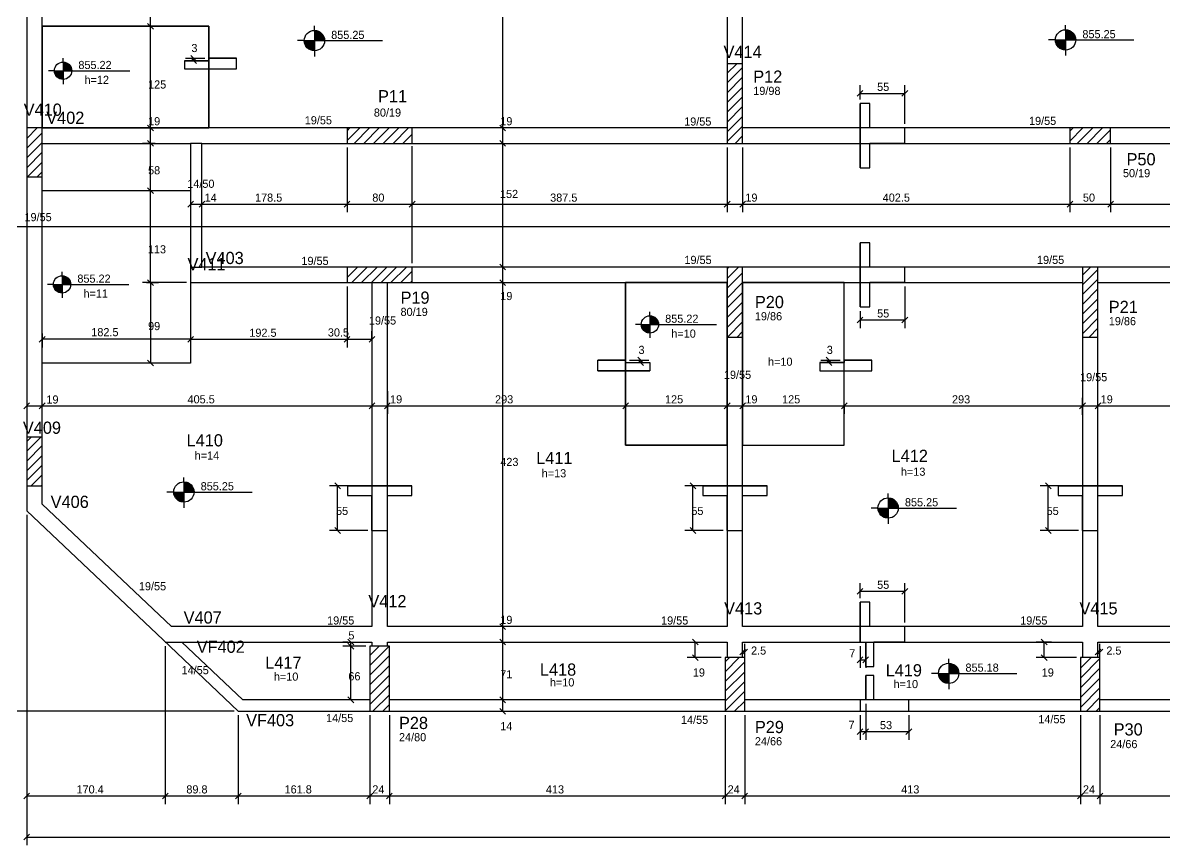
# Model space of a CAD drawing. Header units: metres. Extents: x -5 to 5810, y -6 to 3472.
# Drawn here: x 2094 to 3498, y 1891 to 2902 of the extents above; entities that cross this region are included whole.
import ezdxf

# ---------------------------------------------------------------- set-up
doc = ezdxf.new("R2010")
doc.units = ezdxf.units.M

msp = doc.modelspace()

# ---------------------------------------------------------------- linework, layer by layer
for centre, radius in [((2452.887111, 2880.423534), 12.5), ((3376.789929, 2881.306456), 12.5), ((2143.792184, 2843.433322), 10.625), ((2142.565825, 2580.784402), 10.625), ((2865.511263, 2531.527113), 10.625), ((2292.334763, 2325.543089), 12.5), ((3158.524147, 2305.878486), 12.5), ((3232.973194, 2102.593821), 12.5)]:
    msp.add_circle(centre, radius)
at = {"layer": '2', "color": 2}
for p, q in [((2254.842302, 2894.489466), (2247.771234, 2901.560534)), ((2254.842302, 2894.489466), (2247.771234, 2901.560534)), ((2300.838257, 2862.248596), (2307.909324, 2855.177528)), ((2300.838257, 2859.248596), (2307.909324, 2852.177528)), ((3120.469817, 2812.023682), (3127.540885, 2819.09475)), ((3120.469817, 2812.023682), (3127.540885, 2819.09475)), ((3175.469817, 2812.023682), (3182.540885, 2819.09475)), ((3175.469817, 2812.023682), (3182.540885, 2819.09475)), ((2254.842302, 2769.489466), (2247.771234, 2776.560534)), ((2254.842302, 2769.489466), (2247.771234, 2776.560534)), ((2254.842302, 2769.489466), (2247.771234, 2776.560534)), ((2254.842302, 2769.489466), (2247.771234, 2776.560534)), ((2688.020029, 2769.489466), (2680.948961, 2776.560534)), ((2688.020029, 2769.489466), (2680.948961, 2776.560534)), ((2688.020029, 2769.489466), (2680.948961, 2776.560534)), ((2254.842302, 2750.489466), (2247.771234, 2757.560534)), ((2254.842302, 2750.489466), (2247.771234, 2757.560534)), ((2254.842302, 2750.489466), (2247.771234, 2757.560534)), ((2688.020029, 2750.489466), (2680.948961, 2757.560534)), ((2688.020029, 2750.489466), (2680.948961, 2757.560534)), ((2254.842302, 2692.489466), (2247.771234, 2699.560534)), ((2254.842302, 2692.489466), (2247.771234, 2699.560534)), ((2297.054466, 2675.902112), (2304.125534, 2682.973179)), ((2297.054466, 2675.902112), (2304.125534, 2682.973179)), ((2311.054466, 2675.902112), (2318.125534, 2682.973179)), ((2311.054466, 2675.902112), (2318.125534, 2682.973179)), ((2489.554466, 2675.902112), (2496.625534, 2682.973179)), ((2489.554466, 2675.902112), (2496.625534, 2682.973179)), ((2569.554466, 2675.902112), (2576.625534, 2682.973179)), ((2569.554466, 2675.902112), (2576.625534, 2682.973179)), ((2957.054466, 2675.902112), (2964.125534, 2682.973179)), ((2957.054466, 2675.902112), (2964.125534, 2682.973179)), ((2976.054466, 2675.902112), (2983.125534, 2682.973179)), ((2976.054466, 2675.902112), (2983.125534, 2682.973179)), ((3378.554442, 2675.902112), (3385.62551, 2682.973179)), ((3378.554442, 2675.902112), (3385.62551, 2682.973179)), ((3428.554442, 2675.902112), (3435.62551, 2682.973179)), ((3428.554442, 2675.902112), (3435.62551, 2682.973179)), ((2688.020029, 2598.489466), (2680.948961, 2605.560534)), ((2688.020029, 2598.489466), (2680.948961, 2605.560534)), ((2254.842302, 2579.489466), (2247.771234, 2586.560534)), ((2247.771234, 2586.560534), (2254.842302, 2579.489466)), ((2254.842302, 2579.489466), (2247.771234, 2586.560534)), ((2688.020029, 2579.489466), (2680.948961, 2586.560534)), ((2688.020029, 2579.489466), (2680.948961, 2586.560534)), ((3120.469817, 2533.548604), (3127.540885, 2540.619672)), ((3120.469817, 2533.548604), (3127.540885, 2540.619672)), ((3175.469817, 2533.548604), (3182.540885, 2540.619672)), ((3175.469817, 2533.548604), (3182.540885, 2540.619672)), ((2121.625534, 2516.885123), (2114.554466, 2509.814055)), ((2304.125534, 2516.885123), (2297.054466, 2509.814055)), ((2297.054466, 2509.814055), (2304.125534, 2516.885123)), ((2489.554466, 2509.814055), (2496.625534, 2516.885123)), ((2489.554466, 2509.814055), (2496.625534, 2516.885123)), ((2520.054466, 2509.814055), (2527.125534, 2516.885123)), ((2247.771234, 2487.560534), (2254.842302, 2480.489466)), ((2850.770676, 2491.169952), (2857.841743, 2484.098884)), ((2850.770676, 2488.169952), (2857.841743, 2481.098884)), ((3082.338257, 2491.169952), (3089.409324, 2484.098884)), ((3082.338257, 2488.169952), (3089.409324, 2481.098884)), ((2095.554466, 2427.94605), (2102.625534, 2435.017118)), ((2114.554466, 2427.94605), (2121.625534, 2435.017118)), ((2114.554466, 2427.94605), (2121.625534, 2435.017118)), ((2520.054466, 2427.94605), (2527.125534, 2435.017118)), ((2520.054466, 2427.94605), (2527.125534, 2435.017118)), ((2539.054466, 2427.94605), (2546.125534, 2435.017118)), ((2539.054466, 2427.94605), (2546.125534, 2435.017118)), ((2539.054466, 2427.94605), (2546.125534, 2435.017118)), ((2832.054466, 2427.94605), (2839.125534, 2435.017118)), ((2832.054466, 2427.94605), (2839.125534, 2435.017118)), ((2957.054466, 2427.94605), (2964.125534, 2435.017118)), ((2957.054466, 2427.94605), (2964.125534, 2435.017118)), ((2976.054466, 2427.94605), (2983.125534, 2435.017118)), ((2976.054466, 2427.94605), (2983.125534, 2435.017118)), ((3101.054466, 2427.94605), (3108.125534, 2435.017118)), ((3101.054466, 2427.94605), (3108.125534, 2435.017118)), ((3394.054466, 2427.94605), (3401.125534, 2435.017118)), ((3394.054466, 2427.94605), (3401.125534, 2435.017118)), ((3413.054466, 2427.94605), (3420.125534, 2435.017118)), ((3413.054466, 2427.94605), (3420.125534, 2435.017118)), ((2484.947986, 2329.642791), (2477.876919, 2336.713858)), ((2484.947986, 2329.642791), (2477.876919, 2336.713858)), ((2921.947986, 2329.642791), (2914.876919, 2336.713858)), ((2921.947986, 2329.642791), (2914.876919, 2336.713858)), ((3358.947986, 2329.642791), (3351.876919, 2336.713858)), ((3358.947986, 2329.642791), (3351.876919, 2336.713858)), ((2484.947986, 2274.642791), (2477.876919, 2281.713858)), ((2484.947986, 2274.642791), (2477.876919, 2281.713858)), ((2921.947986, 2274.642791), (2914.876919, 2281.713858)), ((2921.947986, 2274.642791), (2914.876919, 2281.713858)), ((3358.947986, 2274.642791), (3351.876919, 2281.713858)), ((3358.947986, 2274.642791), (3351.876919, 2281.713858)), ((3120.469817, 2199.988981), (3127.540885, 2207.060049)), ((3120.469817, 2199.988981), (3127.540885, 2207.060049)), ((3175.469817, 2199.988981), (3182.540885, 2207.060049)), ((3175.469817, 2199.988981), (3182.540885, 2207.060049)), ((2688.020029, 2156.489466), (2680.948961, 2163.560534)), ((2688.020029, 2156.489466), (2680.948961, 2163.560534)), ((2501.19342, 2137.489466), (2494.122352, 2144.560534)), ((2501.19342, 2132.489466), (2494.122352, 2139.560534)), ((2501.19342, 2132.489466), (2494.122352, 2139.560534)), ((2688.020029, 2137.489466), (2680.948961, 2144.560534)), ((2688.020029, 2137.489466), (2680.948961, 2144.560534)), ((2924.862664, 2137.489466), (2917.791596, 2144.560534)), ((3353.957827, 2137.489466), (3346.88676, 2144.560534)), ((2924.862664, 2118.489466), (2917.791596, 2125.560534)), ((2983.125534, 2132.4296), (2976.054466, 2125.358532)), ((2985.625534, 2132.4296), (2978.554466, 2125.358532)), ((3120.469817, 2115.695846), (3127.540885, 2122.766914)), ((3120.469817, 2115.695846), (3127.540885, 2122.766914)), ((3127.469817, 2115.695846), (3134.540885, 2122.766914)), ((3127.469817, 2115.695846), (3134.540885, 2122.766914)), ((3353.957827, 2118.489466), (3346.88676, 2125.560534)), ((3420.125534, 2132.4296), (3413.054466, 2125.358532)), ((3422.625534, 2132.4296), (3415.554466, 2125.358532)), ((2501.19342, 2066.489466), (2494.122352, 2073.560534)), ((2688.020029, 2066.489466), (2680.948961, 2073.560534)), ((2688.020029, 2066.489466), (2680.948961, 2073.560534)), ((2688.020029, 2052.489466), (2680.948961, 2059.560534)), ((3120.469817, 2027.494242), (3127.540885, 2034.56531)), ((3120.469817, 2027.494242), (3127.540885, 2034.56531)), ((3127.469817, 2027.494242), (3134.540885, 2034.56531)), ((3127.469817, 2027.494242), (3134.540885, 2034.56531)), ((3127.469817, 2027.494242), (3134.540885, 2034.56531)), ((3127.469817, 2027.494242), (3134.540885, 2034.56531)), ((3180.469817, 2027.494242), (3187.540885, 2034.56531)), ((3180.469817, 2027.494242), (3187.540885, 2034.56531)), ((2095.554466, 1948.438085), (2102.625534, 1955.509152)), ((2265.95076, 1948.438085), (2273.021828, 1955.509152)), ((2265.95076, 1948.438085), (2273.021828, 1955.509152)), ((2355.751659, 1948.438085), (2362.822726, 1955.509152)), ((2355.751659, 1948.438085), (2362.822726, 1955.509152)), ((2517.554466, 1948.438085), (2524.625534, 1955.509152)), ((2517.554466, 1948.438085), (2524.625534, 1955.509152)), ((2541.554466, 1948.438085), (2548.625534, 1955.509152)), ((2541.554466, 1948.438085), (2548.625534, 1955.509152)), ((2954.554466, 1948.438085), (2961.625534, 1955.509152)), ((2954.554466, 1948.438085), (2961.625534, 1955.509152)), ((2978.554466, 1948.438085), (2985.625534, 1955.509152)), ((2978.554466, 1948.438085), (2985.625534, 1955.509152)), ((3391.554466, 1948.438085), (3398.625534, 1955.509152)), ((3391.554466, 1948.438085), (3398.625534, 1955.509152)), ((3415.554466, 1948.438085), (3422.625534, 1955.509152)), ((3415.554466, 1948.438085), (3422.625534, 1955.509152)), ((2095.554466, 1897.874697), (2102.625534, 1904.945765))]:
    msp.add_line(p, q, dxfattribs=at)
at = {"layer": '3', "color": 3}
for p, q in [((2452.887111, 2892.923534), (2452.887111, 2898.428278)), ((2452.887111, 2892.923534), (2452.887111, 2867.923534)), ((2452.887111, 2892.316186), (2456.736236, 2892.316186)), ((3376.789929, 2893.806456), (3376.789929, 2899.3112)), ((3376.789929, 2893.806456), (3376.789929, 2868.806456)), ((3376.789929, 2893.199108), (3380.639054, 2893.199108)), ((3376.789929, 2892.406259), (3382.538391, 2892.406259)), ((2440.387111, 2880.423534), (2431.960407, 2880.423534)), ((2452.887063, 2879.630732), (2440.387063, 2879.630732)), ((2440.387111, 2880.423534), (2465.387111, 2880.423534)), ((2452.887063, 2878.837883), (2440.488057, 2878.837883)), ((2452.887063, 2878.045034), (2440.61542, 2878.045034)), ((2452.887111, 2891.523337), (2458.635573, 2891.523337)), ((2452.887111, 2890.730488), (2459.959369, 2890.730488)), ((2452.887111, 2889.937627), (2460.99463, 2889.937627)), ((2452.887111, 2889.144838), (2461.84197, 2889.144838)), ((2452.887111, 2888.351989), (2462.550979, 2888.351989)), ((2452.887111, 2887.559128), (2463.150315, 2887.559128)), ((2452.887111, 2886.766279), (2463.658338, 2886.766279)), ((2452.887111, 2885.973429), (2464.087491, 2885.973429)), ((2452.887111, 2885.18058), (2464.446549, 2885.18058)), ((2452.887111, 2884.387731), (2464.741855, 2884.387731)), ((2452.887111, 2883.59493), (2464.978128, 2883.59493)), ((2452.887111, 2882.802081), (2465.158706, 2882.802081)), ((2452.887111, 2882.009232), (2465.286117, 2882.009232)), ((2452.887111, 2881.216383), (2465.387111, 2881.216383)), ((2465.387111, 2880.423534), (2536.80986, 2880.423534)), ((3364.289929, 2881.306456), (3355.863225, 2881.306456)), ((3376.789881, 2880.513655), (3364.289881, 2880.513655)), ((3364.289929, 2881.306456), (3389.289929, 2881.306456)), ((3376.789881, 2879.720806), (3364.390875, 2879.720806)), ((3376.789881, 2878.927956), (3364.518238, 2878.927956)), ((3376.789881, 2878.135107), (3364.698864, 2878.135107)), ((3376.789929, 2891.61341), (3383.862187, 2891.61341)), ((3376.789929, 2890.820549), (3384.897448, 2890.820549)), ((3376.789929, 2890.02776), (3385.744787, 2890.02776)), ((3376.789929, 2889.234911), (3386.453797, 2889.234911)), ((3376.789929, 2888.44205), (3387.053133, 2888.44205)), ((3376.789929, 2887.649201), (3387.561156, 2887.649201)), ((3376.789929, 2886.856352), (3387.990309, 2886.856352)), ((3376.789929, 2886.063503), (3388.349367, 2886.063503)), ((3376.789929, 2885.270654), (3388.644673, 2885.270654)), ((3376.789929, 2884.477852), (3388.880945, 2884.477852)), ((3376.789929, 2883.685003), (3389.061524, 2883.685003)), ((3376.789929, 2882.892154), (3389.188935, 2882.892154)), ((3376.789929, 2882.099305), (3389.289929, 2882.099305)), ((3389.289929, 2881.306456), (3460.712678, 2881.306456)), ((2452.887063, 2877.252185), (2440.796046, 2877.252185)), ((2452.887063, 2876.459384), (2441.032319, 2876.459384)), ((2452.887063, 2875.666487), (2441.327624, 2875.666487)), ((2452.887063, 2874.873686), (2441.686683, 2874.873686)), ((2452.887063, 2874.080837), (2442.115836, 2874.080837)), ((2452.887063, 2873.287987), (2442.623858, 2873.287987)), ((2452.887063, 2872.495138), (2443.223243, 2872.495138)), ((2452.887063, 2871.702337), (2443.932204, 2871.702337)), ((2452.887063, 2870.909428), (2444.779544, 2870.909428)), ((2452.887063, 2870.116627), (2445.814805, 2870.116627)), ((2452.887063, 2869.323778), (2447.1386, 2869.323778)), ((2452.887063, 2868.530929), (2449.037986, 2868.530929)), ((2452.887111, 2867.923534), (2452.887111, 2861.055001)), ((3376.789881, 2877.342306), (3364.935137, 2877.342306)), ((3376.789881, 2876.549409), (3365.230442, 2876.549409)), ((3376.789881, 2875.756608), (3365.589501, 2875.756608)), ((3376.789881, 2874.963759), (3366.018654, 2874.963759)), ((3376.789881, 2874.17091), (3366.526676, 2874.17091)), ((3376.789881, 2873.378061), (3367.126061, 2873.378061)), ((3376.789881, 2872.585259), (3367.835022, 2872.585259)), ((3376.789881, 2871.792351), (3368.682362, 2871.792351)), ((3376.789881, 2870.999549), (3369.717623, 2870.999549)), ((3376.789881, 2870.2067), (3371.041418, 2870.2067)), ((3376.789881, 2869.413851), (3372.940804, 2869.413851)), ((3376.789929, 2868.806456), (3376.789929, 2861.937924)), ((2143.792184, 2854.058322), (2143.792184, 2858.737354)), ((2143.792184, 2854.058322), (2143.792184, 2832.808322)), ((2143.792184, 2853.542076), (2147.06394, 2853.542076)), ((2143.792184, 2852.868155), (2148.678377, 2852.868155)), ((2143.792184, 2852.194233), (2149.803603, 2852.194233)), ((2143.792184, 2851.520301), (2150.683575, 2851.520301)), ((2143.792184, 2850.84643), (2151.403814, 2850.84643)), ((2143.792184, 2850.172508), (2152.006472, 2850.172508)), ((2960.59, 2840.381847), (2972.233153, 2852.025)), ((2133.167184, 2843.433322), (2126.004486, 2843.433322)), ((2143.792144, 2842.759441), (2133.167144, 2842.759441)), ((2133.167184, 2843.433322), (2154.417184, 2843.433322)), ((2143.792144, 2842.085519), (2133.252989, 2842.085519)), ((2143.792144, 2841.411597), (2133.361247, 2841.411597)), ((2143.792144, 2840.737676), (2133.514779, 2840.737676)), ((2143.792144, 2840.063794), (2133.715611, 2840.063794)), ((2143.792144, 2839.389832), (2133.966621, 2839.389832)), ((2143.792144, 2838.715951), (2134.27182, 2838.715951)), ((2143.792144, 2838.042029), (2134.636601, 2838.042029)), ((2143.792144, 2837.368108), (2135.06842, 2837.368108)), ((2143.792144, 2836.694186), (2135.577896, 2836.694186)), ((2143.792144, 2836.020305), (2136.180514, 2836.020305)), ((2143.792184, 2849.498577), (2152.515908, 2849.498577)), ((2143.792184, 2848.824655), (2152.947727, 2848.824655)), ((2143.792184, 2848.150733), (2153.312507, 2848.150733)), ((2143.792184, 2847.476812), (2153.617707, 2847.476812)), ((2143.792184, 2846.80289), (2153.868717, 2846.80289)), ((2143.792184, 2846.129009), (2154.069548, 2846.129009)), ((2143.792184, 2845.455087), (2154.22304, 2845.455087)), ((2143.792184, 2844.781165), (2154.331339, 2844.781165)), ((2143.792184, 2844.107244), (2154.417184, 2844.107244)), ((2154.417184, 2843.433322), (2225.839933, 2843.433322)), ((2960.59, 2828.361032), (2979.59, 2847.361032)), ((2143.792144, 2835.346332), (2136.900752, 2835.346332)), ((2143.792144, 2834.672451), (2137.780724, 2834.672451)), ((2143.792144, 2833.998529), (2138.90595, 2833.998529)), ((2143.792144, 2833.324608), (2140.520428, 2833.324608)), ((2143.792184, 2832.808322), (2143.792184, 2826.970069)), ((2960.59, 2816.340217), (2979.59, 2835.340217)), ((2960.59, 2804.319401), (2979.59, 2823.319401)), ((2960.59, 2792.298586), (2979.59, 2811.298586)), ((2960.59, 2780.277771), (2979.59, 2799.277771)), ((2960.59, 2768.256956), (2979.59, 2787.256956)), ((2099.09, 2772.255656), (2099.859344, 2773.025)), ((2099.09, 2760.23484), (2111.88016, 2773.025)), ((2099.09, 2748.214025), (2118.09, 2767.214025)), ((2493.09, 2769.568751), (2496.546249, 2773.025)), ((2493.09, 2757.547936), (2508.567064, 2773.025)), ((2501.587879, 2754.025), (2520.587879, 2773.025)), ((2513.608694, 2754.025), (2532.608694, 2773.025)), ((2525.62951, 2754.025), (2544.62951, 2773.025)), ((2537.650325, 2754.025), (2556.650325, 2773.025)), ((2549.67114, 2754.025), (2568.67114, 2773.025)), ((2561.691956, 2754.025), (2573.09, 2765.423044)), ((2960.59, 2756.23614), (2979.59, 2775.23614)), ((3382.089976, 2769.028397), (3386.086579, 2773.025)), ((3382.089976, 2757.007582), (3398.107395, 2773.025)), ((3391.12821, 2754.025), (3410.12821, 2773.025)), ((3403.149025, 2754.025), (3422.149025, 2773.025)), ((3415.16984, 2754.025), (3432.089976, 2770.945136)), ((2099.09, 2736.19321), (2118.09, 2755.19321)), ((2970.399675, 2754.025), (2979.59, 2763.215325)), ((3427.190656, 2754.025), (3432.089976, 2758.924321)), ((2099.09, 2724.172395), (2118.09, 2743.172395)), ((2099.963421, 2713.025), (2118.09, 2731.151579)), ((2111.984236, 2713.025), (2118.09, 2719.130764)), ((2493.09, 2601.277338), (2493.837662, 2602.025)), ((2493.09, 2589.256522), (2505.858478, 2602.025)), ((2498.879293, 2583.025), (2517.879293, 2602.025)), ((2510.900108, 2583.025), (2529.900108, 2602.025)), ((2522.920924, 2583.025), (2541.920924, 2602.025)), ((2534.941739, 2583.025), (2553.941739, 2602.025)), ((2546.962554, 2583.025), (2565.962554, 2602.025)), ((2558.983369, 2583.025), (2573.09, 2597.131631)), ((2960.59, 2599.965542), (2962.649458, 2602.025)), ((2960.59, 2587.944726), (2974.670274, 2602.025)), ((3397.59, 2592.195376), (3407.419624, 2602.025)), ((3397.59, 2580.174561), (3416.59, 2599.174561)), ((2142.565825, 2591.409402), (2142.565825, 2596.088434)), ((2142.565825, 2591.409402), (2142.565825, 2570.159402)), ((2142.565825, 2590.893157), (2145.837581, 2590.893157)), ((2142.565825, 2590.219235), (2147.452018, 2590.219235)), ((2142.565825, 2589.545313), (2148.577244, 2589.545313)), ((2142.565825, 2588.871381), (2149.457216, 2588.871381)), ((2142.565825, 2588.19751), (2150.177455, 2588.19751)), ((2142.565825, 2587.523589), (2150.780113, 2587.523589)), ((2142.565825, 2586.849657), (2151.289549, 2586.849657)), ((2142.565825, 2586.175735), (2151.721368, 2586.175735)), ((2142.565825, 2585.501813), (2152.086148, 2585.501813)), ((2142.565825, 2584.827892), (2152.391348, 2584.827892)), ((2142.565825, 2584.15397), (2152.642357, 2584.15397)), ((2142.565825, 2583.480089), (2152.843189, 2583.480089)), ((2571.004185, 2583.025), (2573.09, 2585.110815)), ((2960.59, 2575.923911), (2979.59, 2594.923911)), ((3397.59, 2568.153746), (3416.59, 2587.153746)), ((2131.940825, 2580.784402), (2124.778127, 2580.784402)), ((2142.565784, 2580.110521), (2131.940784, 2580.110521)), ((2131.940825, 2580.784402), (2153.190825, 2580.784402)), ((2142.565784, 2579.436599), (2132.026629, 2579.436599)), ((2142.565784, 2578.762677), (2132.134888, 2578.762677)), ((2142.565784, 2578.088756), (2132.28842, 2578.088756)), ((2142.565784, 2577.414874), (2132.489252, 2577.414874)), ((2142.565784, 2576.740912), (2132.740262, 2576.740912)), ((2142.565784, 2576.067031), (2133.045461, 2576.067031)), ((2142.565784, 2575.393109), (2133.410242, 2575.393109)), ((2142.565784, 2574.719188), (2133.842061, 2574.719188)), ((2142.565784, 2574.045266), (2134.351537, 2574.045266)), ((2142.565784, 2573.371385), (2134.954154, 2573.371385)), ((2142.565784, 2572.697412), (2135.674393, 2572.697412)), ((2142.565784, 2572.023531), (2136.554365, 2572.023531)), ((2142.565784, 2571.34961), (2137.679591, 2571.34961)), ((2142.565784, 2570.675688), (2139.294069, 2570.675688)), ((2142.565825, 2582.806167), (2152.996681, 2582.806167)), ((2142.565825, 2582.132245), (2153.10498, 2582.132245)), ((2142.565825, 2581.458324), (2153.190825, 2581.458324)), ((2142.565825, 2570.159402), (2142.565825, 2564.321149)), ((2153.190825, 2580.784402), (2224.613574, 2580.784402)), ((2960.59, 2563.903096), (2979.59, 2582.903096)), ((2960.59, 2551.88228), (2979.59, 2570.88228)), ((3397.59, 2556.13293), (3416.59, 2575.13293)), ((2960.59, 2539.861465), (2979.59, 2558.861465)), ((3397.59, 2544.112115), (3416.59, 2563.112115)), ((2865.511263, 2542.152113), (2865.511263, 2546.831146)), ((2865.511263, 2542.152113), (2865.511263, 2520.902113)), ((2865.511263, 2541.635868), (2868.783019, 2541.635868)), ((2865.511263, 2540.961946), (2870.397456, 2540.961946)), ((2960.59, 2527.84065), (2979.59, 2546.84065)), ((3397.59, 2532.0913), (3416.59, 2551.0913)), ((2854.886263, 2531.527113), (2847.723564, 2531.527113)), ((2865.511222, 2530.853232), (2854.886222, 2530.853232)), ((2854.886263, 2531.527113), (2876.136263, 2531.527113)), ((2865.511222, 2530.17931), (2854.972067, 2530.17931)), ((2865.511222, 2529.505389), (2855.080326, 2529.505389)), ((2865.511222, 2528.831467), (2855.233858, 2528.831467)), ((2865.511222, 2528.157586), (2855.43469, 2528.157586)), ((2865.511222, 2527.483623), (2855.685699, 2527.483623)), ((2865.511222, 2526.809742), (2855.990899, 2526.809742)), ((2865.511263, 2540.288024), (2871.522682, 2540.288024)), ((2865.511263, 2539.614093), (2872.402654, 2539.614093)), ((2865.511263, 2538.940222), (2873.122893, 2538.940222)), ((2865.511263, 2538.2663), (2873.72555, 2538.2663)), ((2865.511263, 2537.592368), (2874.234987, 2537.592368)), ((2865.511263, 2536.918446), (2874.666806, 2536.918446)), ((2865.511263, 2536.244525), (2875.031586, 2536.244525)), ((2865.511263, 2535.570603), (2875.336786, 2535.570603)), ((2865.511263, 2534.896681), (2875.587795, 2534.896681)), ((2865.511263, 2534.2228), (2875.788627, 2534.2228)), ((2865.511263, 2533.548878), (2875.942118, 2533.548878)), ((2865.511263, 2532.874957), (2876.050418, 2532.874957)), ((2865.511263, 2532.201035), (2876.136263, 2532.201035)), ((2876.136263, 2531.527113), (2947.559012, 2531.527113)), ((2960.795165, 2516.025), (2979.59, 2534.819835)), ((3397.59, 2520.070485), (3416.59, 2539.070485)), ((3405.565331, 2516.025), (3416.59, 2527.049669)), ((2865.511222, 2526.135821), (2856.355679, 2526.135821)), ((2865.511222, 2525.461899), (2856.787498, 2525.461899)), ((2865.511222, 2524.787977), (2857.296975, 2524.787977)), ((2865.511222, 2524.114096), (2857.899592, 2524.114096)), ((2865.511222, 2523.440124), (2858.619831, 2523.440124)), ((2865.511222, 2522.766242), (2859.499803, 2522.766242)), ((2865.511222, 2522.092321), (2860.625029, 2522.092321)), ((2865.511222, 2521.418399), (2862.239507, 2521.418399)), ((2865.511263, 2520.902113), (2865.511263, 2515.063861)), ((2972.815981, 2516.025), (2979.59, 2522.799019)), ((2099.09, 2387.589567), (2104.525433, 2393.025)), ((2099.09, 2375.568751), (2116.546249, 2393.025)), ((2099.09, 2363.547936), (2118.09, 2382.547936)), ((2099.09, 2351.527121), (2118.09, 2370.527121)), ((2099.09, 2339.506306), (2118.09, 2358.506306)), ((2104.62951, 2333.025), (2118.09, 2346.48549)), ((2116.650325, 2333.025), (2118.09, 2334.464675)), ((2292.334763, 2338.043089), (2292.334763, 2343.547833)), ((2292.334763, 2338.043089), (2292.334763, 2313.043089)), ((2292.334763, 2337.435742), (2296.183888, 2337.435742)), ((2292.334763, 2336.642893), (2298.083226, 2336.642893)), ((2292.334763, 2335.850044), (2299.407021, 2335.850044)), ((2292.334763, 2335.057183), (2300.442282, 2335.057183)), ((2292.334763, 2334.264393), (2301.289622, 2334.264393)), ((2292.334763, 2333.471544), (2301.998631, 2333.471544)), ((2292.334763, 2332.678683), (2302.597968, 2332.678683)), ((2292.334763, 2331.885834), (2303.10599, 2331.885834)), ((2292.334763, 2331.092985), (2303.535143, 2331.092985)), ((2292.334763, 2330.300136), (2303.894202, 2330.300136)), ((2279.834763, 2325.543089), (2271.408059, 2325.543089)), ((2292.334715, 2324.750288), (2279.834715, 2324.750288)), ((2279.834763, 2325.543089), (2304.834763, 2325.543089)), ((2292.334715, 2323.957439), (2279.93571, 2323.957439)), ((2292.334715, 2323.16459), (2280.063073, 2323.16459)), ((2292.334715, 2322.371741), (2280.243699, 2322.371741)), ((2292.334715, 2321.578939), (2280.479971, 2321.578939)), ((2292.334715, 2320.786043), (2280.775277, 2320.786043)), ((2292.334715, 2319.993241), (2281.134335, 2319.993241)), ((2292.334715, 2319.200392), (2281.563489, 2319.200392)), ((2292.334715, 2318.407543), (2282.071511, 2318.407543)), ((2292.334715, 2317.614694), (2282.670895, 2317.614694)), ((2292.334715, 2316.821893), (2283.379857, 2316.821893)), ((2292.334763, 2329.507287), (2304.189507, 2329.507287)), ((2292.334763, 2328.714485), (2304.42578, 2328.714485)), ((2292.334763, 2327.921636), (2304.606358, 2327.921636)), ((2292.334763, 2327.128787), (2304.733769, 2327.128787)), ((2292.334763, 2326.335938), (2304.834763, 2326.335938)), ((2304.834763, 2325.543089), (2376.257512, 2325.543089)), ((3158.524147, 2318.378486), (3158.524147, 2323.883231)), ((3158.524147, 2318.378486), (3158.524147, 2293.378486)), ((3158.524147, 2317.771139), (3162.373272, 2317.771139)), ((3158.524147, 2316.97829), (3164.27261, 2316.97829)), ((2292.334715, 2316.028984), (2284.227196, 2316.028984)), ((2292.334715, 2315.236183), (2285.262457, 2315.236183)), ((2292.334715, 2314.443333), (2286.586253, 2314.443333)), ((2292.334715, 2313.650484), (2288.485638, 2313.650484)), ((2292.334763, 2313.043089), (2292.334763, 2306.174557)), ((3146.024147, 2305.878486), (3137.597443, 2305.878486)), ((3158.524099, 2305.085685), (3146.024099, 2305.085685)), ((3146.024147, 2305.878486), (3171.024147, 2305.878486)), ((3158.524099, 2304.292836), (3146.125094, 2304.292836)), ((3158.524099, 2303.499987), (3146.252457, 2303.499987)), ((3158.524099, 2302.707138), (3146.433083, 2302.707138)), ((3158.524147, 2316.185441), (3165.596405, 2316.185441)), ((3158.524147, 2315.39258), (3166.631666, 2315.39258)), ((3158.524147, 2314.59979), (3167.479006, 2314.59979)), ((3158.524147, 2313.806941), (3168.188015, 2313.806941)), ((3158.524147, 2313.01408), (3168.787352, 2313.01408)), ((3158.524147, 2312.221231), (3169.295374, 2312.221231)), ((3158.524147, 2311.428382), (3169.724527, 2311.428382)), ((3158.524147, 2310.635533), (3170.083586, 2310.635533)), ((3158.524147, 2309.842684), (3170.378891, 2309.842684)), ((3158.524147, 2309.049883), (3170.615164, 2309.049883)), ((3158.524147, 2308.257034), (3170.795742, 2308.257034)), ((3158.524147, 2307.464185), (3170.923153, 2307.464185)), ((3158.524147, 2306.671336), (3171.024147, 2306.671336)), ((3171.024147, 2305.878486), (3242.446896, 2305.878486)), ((3158.524099, 2301.914337), (3146.669355, 2301.914337)), ((3158.524099, 2301.12144), (3146.964661, 2301.12144)), ((3158.524099, 2300.328638), (3147.323719, 2300.328638)), ((3158.524099, 2299.535789), (3147.752873, 2299.535789)), ((3158.524099, 2298.74294), (3148.260895, 2298.74294)), ((3158.524099, 2297.950091), (3148.860279, 2297.950091)), ((3158.524099, 2297.15729), (3149.569241, 2297.15729)), ((3158.524099, 2296.364381), (3150.41658, 2296.364381)), ((3158.524099, 2295.57158), (3151.451841, 2295.57158)), ((3158.524099, 2294.778731), (3152.775637, 2294.778731)), ((3158.524099, 2293.985882), (3154.675022, 2293.985882)), ((3158.524147, 2293.378486), (3158.524147, 2286.509954)), ((2521.09, 2124.403096), (2532.711904, 2136.025)), ((2521.09, 2112.38228), (2544.73272, 2136.025)), ((2521.09, 2100.361465), (2545.09, 2124.361465)), ((2958.09, 2116.63293), (2963.48207, 2122.025)), ((2958.09, 2104.612115), (2975.502885, 2122.025)), ((3232.973194, 2115.093821), (3232.973194, 2120.598566)), ((3395.09, 2120.88358), (3396.23142, 2122.025)), ((3395.09, 2108.862765), (3408.252235, 2122.025)), ((3395.09, 2096.84195), (3419.09, 2120.84195)), ((2521.09, 2088.34065), (2545.09, 2112.34065)), ((2958.09, 2092.5913), (2982.09, 2116.5913)), ((3232.973194, 2115.093821), (3232.973194, 2090.093821)), ((3232.973194, 2114.486474), (3236.822319, 2114.486474)), ((3232.973194, 2113.693625), (3238.721656, 2113.693625)), ((3232.973194, 2112.900776), (3240.045452, 2112.900776)), ((3232.973194, 2112.107915), (3241.080713, 2112.107915)), ((3232.973194, 2111.315125), (3241.928052, 2111.315125)), ((3232.973194, 2110.522276), (3242.637062, 2110.522276)), ((3232.973194, 2109.729415), (3243.236398, 2109.729415)), ((3232.973194, 2108.936566), (3243.744421, 2108.936566)), ((3232.973194, 2108.143717), (3244.173574, 2108.143717)), ((3232.973194, 2107.350868), (3244.532632, 2107.350868)), ((3232.973194, 2106.558019), (3244.827938, 2106.558019)), ((3232.973194, 2105.765218), (3245.06421, 2105.765218)), ((3395.09, 2084.821134), (3419.09, 2108.821134)), ((2521.09, 2076.319835), (2545.09, 2100.319835)), ((2958.09, 2080.570485), (2982.09, 2104.570485)), ((2958.09, 2068.549669), (2982.09, 2092.549669)), ((3220.473194, 2102.593821), (3212.04649, 2102.593821)), ((3232.973146, 2101.80102), (3220.473146, 2101.80102)), ((3220.473194, 2102.593821), (3245.473194, 2102.593821)), ((3232.973146, 2101.008171), (3220.57414, 2101.008171)), ((3232.973146, 2100.215322), (3220.701503, 2100.215322)), ((3232.973146, 2099.422473), (3220.882129, 2099.422473)), ((3232.973146, 2098.629672), (3221.118402, 2098.629672)), ((3232.973146, 2097.836775), (3221.413707, 2097.836775)), ((3232.973146, 2097.043973), (3221.772766, 2097.043973)), ((3232.973146, 2096.251124), (3222.201919, 2096.251124)), ((3232.973146, 2095.458275), (3222.709941, 2095.458275)), ((3232.973146, 2094.665426), (3223.309326, 2094.665426)), ((3232.973146, 2093.872625), (3224.018287, 2093.872625)), ((3232.973146, 2093.079716), (3224.865627, 2093.079716)), ((3232.973146, 2092.286915), (3225.900888, 2092.286915)), ((3232.973194, 2104.972369), (3245.244789, 2104.972369)), ((3232.973194, 2104.17952), (3245.3722, 2104.17952)), ((3232.973194, 2103.386671), (3245.473194, 2103.386671)), ((3245.473194, 2102.593821), (3316.895943, 2102.593821)), ((3395.09, 2072.800319), (3419.09, 2096.800319)), ((2521.09, 2064.299019), (2545.09, 2088.299019)), ((2958.09, 2056.528854), (2982.09, 2080.528854)), ((3232.973146, 2091.494066), (3227.224683, 2091.494066)), ((3232.973146, 2090.701217), (3229.124069, 2090.701217)), ((3232.973194, 2090.093821), (3232.973194, 2083.225289)), ((3395.09, 2060.779504), (3419.09, 2084.779504)), ((2524.836796, 2056.025), (2545.09, 2076.278204)), ((2536.857611, 2056.025), (2545.09, 2064.257389)), ((2969.606961, 2056.025), (2982.09, 2068.508039)), ((3402.356311, 2056.025), (3419.09, 2072.758689)), ((2981.627777, 2056.025), (2982.09, 2056.487223)), ((3414.377127, 2056.025), (3419.09, 2060.737873))]:
    msp.add_line(p, q, dxfattribs=at)
for points in [[(2099.09, 3053.025), (2099.09, 2773.025)], [(2118.09, 2773.025), (2118.09, 3053.025)], [(2960.59, 3053.025), (2960.59, 2852.025)], [(2979.59, 2852.025), (2979.59, 3053.025)], [(2118.09, 2773.025), (2323.09, 2773.025), (2323.09, 2898.025), (2118.09, 2898.025), (2118.09, 2773.025)], [(2307.59, 2773.025), (2118.09, 2773.025)], [(2493.09, 2773.025), (2307.59, 2773.025)], [(2960.59, 2773.025), (2573.09, 2773.025)], [(3382.089976, 2773.025), (2979.59, 2773.025)], [(3834.59, 2773.025), (3432.089976, 2773.025)], [(2118.09, 2754.025), (2300.59, 2754.025)], [(2314.59, 2754.025), (2300.59, 2754.025)], [(2300.59, 2754.025), (2300.59, 2583.025)], [(2314.59, 2602.025), (2314.59, 2754.025)], [(2314.59, 2754.025), (2493.09, 2754.025)], [(2573.09, 2754.025), (2960.59, 2754.025)], [(2979.59, 2754.025), (3382.089976, 2754.025)], [(3432.089976, 2754.025), (3834.59, 2754.025)], [(2099.09, 2713.025), (2099.09, 2393.025)], [(2118.09, 2393.025), (2118.09, 2713.025)], [(2300.59, 2484.025), (2118.09, 2484.025), (2118.09, 2696.025), (2300.59, 2696.025), (2300.59, 2484.025)], [(2300.59, 2602.025), (2314.59, 2602.025)], [(2493.09, 2602.025), (2314.59, 2602.025)], [(2960.59, 2602.025), (2573.09, 2602.025)], [(3397.59, 2602.025), (2979.59, 2602.025)], [(3834.59, 2602.025), (3416.59, 2602.025)], [(2300.59, 2583.025), (2493.09, 2583.025)], [(2523.59, 2583.025), (2523.59, 2160.025)], [(2542.59, 2160.025), (2542.59, 2583.025)], [(2573.09, 2583.025), (2960.59, 2583.025)], [(2960.59, 2583.025), (2835.59, 2583.025), (2835.59, 2383.025), (2960.59, 2383.025), (2960.59, 2583.025)], [(2979.59, 2383.025), (3104.59, 2383.025), (3104.59, 2583.025), (2979.59, 2583.025), (2979.59, 2383.025)], [(2979.59, 2583.025), (3397.59, 2583.025)], [(3416.59, 2583.025), (3834.59, 2583.025)], [(2960.59, 2516.025), (2960.59, 2160.025)], [(2979.59, 2160.025), (2979.59, 2516.025)], [(3397.59, 2516.025), (3397.59, 2160.025)], [(3416.59, 2160.025), (3416.59, 2516.025)], [(2099.09, 2333.025), (2099.09, 2302.316149)], [(2118.09, 2310.493423), (2118.09, 2333.025)], [(2099.09, 2302.316149), (2266.738799, 2143.625682)], [(2277.052608, 2160.025), (2118.09, 2310.493423)], [(2523.59, 2160.025), (2277.052608, 2160.025)], [(2960.59, 2160.025), (2542.59, 2160.025)], [(3397.59, 2160.025), (2979.59, 2160.025)], [(3834.59, 2160.025), (3416.59, 2160.025)], [(2266.738895, 2143.625591), (2359.287269, 2056.025)], [(2269.486438, 2141.025), (2523.59, 2141.025)], [(2364.862335, 2070.025), (2289.852173, 2141.025)], [(2523.59, 2141.025), (2523.59, 2136.025)], [(2542.59, 2136.025), (2542.59, 2141.025)], [(2542.59, 2141.025), (2960.59, 2141.025)], [(2960.59, 2141.025), (2960.59, 2122.025)], [(2979.59, 2122.025), (2979.59, 2141.025)], [(2979.59, 2122.025), (2979.59, 2141.025)], [(2979.59, 2141.025), (3397.59, 2141.025)], [(3397.59, 2141.025), (3397.59, 2122.025)], [(3416.59, 2122.025), (3416.59, 2141.025)], [(3416.59, 2141.025), (3834.59, 2141.025)], [(2521.09, 2070.025), (2364.862335, 2070.025)], [(2958.09, 2070.025), (2545.09, 2070.025)], [(3395.09, 2070.025), (2982.09, 2070.025)], [(3832.09, 2070.025), (3419.09, 2070.025)], [(2359.287269, 2056.025), (2521.09, 2056.025)], [(2545.09, 2056.025), (2958.09, 2056.025)], [(2982.09, 2056.025), (3395.09, 2056.025)], [(3419.09, 2056.025), (3832.09, 2056.025)]]:
    msp.add_lwpolyline(points, dxfattribs=at)
at = {"layer": '6', "color": 6}
for p, q in [((2293.09, 2855.713062), (2323.09, 2855.713062)), ((2323.09, 2858.713062), (2357.058255, 2858.713062)), ((2323.09, 2855.713062), (2323.09, 2858.713062)), ((2293.09, 2845.713062), (2357.058255, 2845.713062)), ((3124.005351, 2773.025), (3124.005351, 2803.025)), ((3136.005351, 2773.025), (3136.005351, 2803.025)), ((3124.005351, 2754.025), (3124.005351, 2773.025)), ((3179.005351, 2773.025), (3136.005351, 2773.025)), ((3179.005351, 2754.025), (3179.005351, 2773.025)), ((3124.005351, 2724.025), (3124.005351, 2754.025)), ((3179.005351, 2754.025), (3136.005351, 2754.025)), ((3136.005351, 2724.025), (3136.005351, 2754.025)), ((3124.005351, 2602.025), (3124.005351, 2632.025)), ((3136.005351, 2602.025), (3136.005351, 2632.025)), ((3124.005351, 2583.025), (3124.005351, 2602.025)), ((3179.005351, 2602.025), (3136.005351, 2602.025)), ((3179.005351, 2583.025), (3179.005351, 2602.025)), ((3124.005351, 2553.025), (3124.005351, 2583.025)), ((3179.005351, 2583.025), (3136.005351, 2583.025)), ((3136.005351, 2553.025), (3136.005351, 2583.025)), ((2835.59, 2487.634418), (2801.621745, 2487.634418)), ((2835.59, 2484.634418), (2835.59, 2487.634418)), ((3104.59, 2487.634418), (3138.558255, 2487.634418)), ((3104.59, 2484.634418), (3104.59, 2487.634418)), ((2801.621745, 2474.634418), (2865.59, 2474.634418)), ((2835.59, 2484.634418), (2865.59, 2484.634418)), ((3074.59, 2484.634418), (3104.59, 2484.634418)), ((3074.59, 2474.634418), (3138.558255, 2474.634418)), ((2493.59, 2333.178324), (2523.59, 2333.178324)), ((2523.59, 2333.178324), (2542.59, 2333.178324)), ((2542.59, 2333.178324), (2572.59, 2333.178324)), ((2930.59, 2333.178324), (2960.59, 2333.178324)), ((2960.59, 2333.178324), (2979.59, 2333.178324)), ((2979.59, 2333.178324), (3009.59, 2333.178324)), ((3367.59, 2333.178324), (3397.59, 2333.178324)), ((3397.59, 2333.178324), (3416.59, 2333.178324)), ((3416.59, 2333.178324), (3446.59, 2333.178324)), ((2493.59, 2321.178324), (2523.59, 2321.178324)), ((2523.59, 2278.178324), (2523.59, 2321.178324)), ((2542.59, 2321.178324), (2572.59, 2321.178324)), ((2542.59, 2278.178324), (2542.59, 2321.178324)), ((2930.59, 2321.178324), (2960.59, 2321.178324)), ((2960.59, 2278.178324), (2960.59, 2321.178324)), ((2979.59, 2321.178324), (3009.59, 2321.178324)), ((2979.59, 2278.178324), (2979.59, 2321.178324)), ((3367.59, 2321.178324), (3397.59, 2321.178324)), ((3397.59, 2278.178324), (3397.59, 2321.178324)), ((3416.59, 2321.178324), (3446.59, 2321.178324)), ((3416.59, 2278.178324), (3416.59, 2321.178324)), ((2523.59, 2278.178324), (2542.59, 2278.178324)), ((2960.59, 2278.178324), (2979.59, 2278.178324)), ((3397.59, 2278.178324), (3416.59, 2278.178324)), ((3124.005351, 2160.025), (3124.005351, 2190.025)), ((3136.005351, 2160.025), (3136.005351, 2190.025)), ((3124.005351, 2141.025), (3124.005351, 2160.025)), ((3179.005351, 2160.025), (3136.005351, 2160.025)), ((3179.005351, 2141.025), (3179.005351, 2160.025)), ((3124.005351, 2141.025), (3131.005351, 2141.025)), ((3131.005351, 2111.025), (3131.005351, 2141.025)), ((3179.005351, 2141.025), (3141.005351, 2141.025)), ((3141.005351, 2111.025), (3141.005351, 2141.025)), ((3131.005351, 2070.025), (3131.005351, 2100.025)), ((3141.005351, 2070.025), (3141.005351, 2100.025)), ((3124.005351, 2070.025), (3124.005351, 2056.025)), ((3131.005351, 2070.025), (3124.005351, 2070.025)), ((3184.005351, 2070.025), (3141.005351, 2070.025)), ((3184.005351, 2056.025), (3184.005351, 2070.025)), ((3124.005351, 2056.025), (3184.005351, 2056.025))]:
    msp.add_line(p, q, dxfattribs=at)
at = {"layer": '7', "color": 7}
for points in [[(2960.59, 2754.025), (2979.59, 2754.025), (2979.59, 2852.025), (2960.59, 2852.025), (2960.59, 2754.025)], [(2099.09, 2713.025), (2118.09, 2713.025), (2118.09, 2773.025), (2099.09, 2773.025), (2099.09, 2713.025)], [(2493.09, 2754.025), (2573.09, 2754.025), (2573.09, 2773.025), (2493.09, 2773.025), (2493.09, 2754.025)], [(3382.089976, 2754.025), (3432.089976, 2754.025), (3432.089976, 2773.025), (3382.089976, 2773.025), (3382.089976, 2754.025)], [(2493.09, 2583.025), (2573.09, 2583.025), (2573.09, 2602.025), (2493.09, 2602.025), (2493.09, 2583.025)], [(2960.59, 2516.025), (2979.59, 2516.025), (2979.59, 2602.025), (2960.59, 2602.025), (2960.59, 2516.025)], [(3397.59, 2516.025), (3416.59, 2516.025), (3416.59, 2602.025), (3397.59, 2602.025), (3397.59, 2516.025)], [(2099.09, 2333.025), (2118.09, 2333.025), (2118.09, 2393.025), (2099.09, 2393.025), (2099.09, 2333.025)], [(2521.09, 2056.025), (2545.09, 2056.025), (2545.09, 2136.025), (2521.09, 2136.025), (2521.09, 2056.025)], [(2958.09, 2056.025), (2982.09, 2056.025), (2982.09, 2122.025), (2958.09, 2122.025), (2958.09, 2056.025)], [(3395.09, 2056.025), (3419.09, 2056.025), (3419.09, 2122.025), (3395.09, 2122.025), (3395.09, 2056.025)]]:
    msp.add_lwpolyline(points, dxfattribs=at)
at = {"layer": '8', "color": 8}
for points in [[(2293.09, 2845.713062), (2357.058255, 2845.713062), (2357.058255, 2858.713062), (2323.09, 2858.713062), (2323.09, 2855.713062), (2293.09, 2855.713062), (2293.09, 2845.713062)], [(3124.005351, 2724.025), (3136.005351, 2724.025), (3136.005351, 2754.025), (3179.005351, 2754.025), (3179.005351, 2773.025), (3136.005351, 2773.025), (3136.005351, 2803.025), (3124.005351, 2803.025), (3124.005351, 2724.025)], [(3124.005351, 2553.025), (3136.005351, 2553.025), (3136.005351, 2583.025), (3179.005351, 2583.025), (3179.005351, 2602.025), (3136.005351, 2602.025), (3136.005351, 2632.025), (3124.005351, 2632.025), (3124.005351, 2553.025)], [(2865.59, 2474.634418), (2801.621745, 2474.634418), (2801.621745, 2487.634418), (2835.59, 2487.634418), (2835.59, 2484.634418), (2865.59, 2484.634418), (2865.59, 2474.634418)], [(3074.59, 2474.634418), (3138.558255, 2474.634418), (3138.558255, 2487.634418), (3104.59, 2487.634418), (3104.59, 2484.634418), (3074.59, 2484.634418), (3074.59, 2474.634418)], [(2493.59, 2333.178324), (2493.59, 2321.178324), (2523.59, 2321.178324), (2523.59, 2278.178324), (2542.59, 2278.178324), (2542.59, 2321.178324), (2572.59, 2321.178324), (2572.59, 2333.178324), (2493.59, 2333.178324)], [(2930.59, 2333.178324), (2930.59, 2321.178324), (2960.59, 2321.178324), (2960.59, 2278.178324), (2979.59, 2278.178324), (2979.59, 2321.178324), (3009.59, 2321.178324), (3009.59, 2333.178324), (2930.59, 2333.178324)], [(3367.59, 2333.178324), (3367.59, 2321.178324), (3397.59, 2321.178324), (3397.59, 2278.178324), (3416.59, 2278.178324), (3416.59, 2321.178324), (3446.59, 2321.178324), (3446.59, 2333.178324), (3367.59, 2333.178324)], [(3131.005351, 2111.025), (3141.005351, 2111.025), (3141.005351, 2141.025), (3179.005351, 2141.025), (3179.005351, 2160.025), (3136.005351, 2160.025), (3136.005351, 2190.025), (3124.005351, 2190.025), (3124.005351, 2141.025), (3131.005351, 2141.025), (3131.005351, 2111.025)], [(3124.005351, 2056.025), (3184.005351, 2056.025), (3184.005351, 2070.025), (3141.005351, 2070.025), (3141.005351, 2100.025), (3131.005351, 2100.025), (3131.005351, 2070.025), (3124.005351, 2070.025), (3124.005351, 2056.025)]]:
    msp.add_lwpolyline(points, dxfattribs=at)
at = {"layer": '9', "color": 9}
for p, q in [((2251.306768, 2898.025), (2251.306768, 3084.025)), ((2684.484495, 2773.025), (2684.484495, 3084.025)), ((2251.306768, 2773.025), (2251.306768, 2898.025)), ((2294.373791, 2858.713062), (2318.09, 2858.713062)), ((2294.373791, 2855.713062), (2307.331935, 2855.713062)), ((2304.373791, 2855.713062), (2304.373791, 2858.713062)), ((3124.005351, 2808.025), (3124.005351, 2825.559216)), ((3124.005351, 2808.025), (3124.005351, 2825.559216)), ((3179.005351, 2778.025), (3179.005351, 2825.559216)), ((3179.005351, 2778.025), (3179.005351, 2825.559216)), ((3124.005351, 2815.559216), (3179.005351, 2815.559216)), ((3124.005351, 2815.559216), (3179.005351, 2815.559216)), ((2254.401531, 2773.025), (2241.306768, 2773.025)), ((2251.306768, 2754.025), (2251.306768, 2773.025)), ((2684.484495, 2754.025), (2684.484495, 2773.025)), ((2257.099785, 2754.025), (2241.306768, 2754.025)), ((2246.306768, 2754.025), (2261.306768, 2754.025)), ((2251.306768, 2696.025), (2251.306768, 2754.025)), ((2684.484495, 2602.025), (2684.484495, 2754.025)), ((2493.09, 2749.025), (2493.09, 2669.437645)), ((2573.09, 2607.025), (2573.09, 2750.534911)), ((2960.59, 2749.025), (2960.59, 2669.437645)), ((2979.59, 2749.025), (2979.59, 2669.437645)), ((2979.59, 2744.025), (2979.59, 2669.437645)), ((3382.089976, 2749.025), (3382.089976, 2669.437645)), ((3432.089976, 2749.025), (3432.089976, 2669.437645)), ((2251.306768, 2583.025), (2251.306768, 2696.025)), ((2300.59, 2679.437645), (2314.59, 2679.437645)), ((2314.59, 2679.437645), (2493.09, 2679.437645)), ((2493.09, 2679.437645), (2573.09, 2679.437645)), ((2573.09, 2679.437645), (2960.59, 2679.437645)), ((2960.59, 2679.437645), (2979.59, 2679.437645)), ((2979.59, 2679.437645), (3382.089976, 2679.437645)), ((3382.089976, 2679.437645), (3432.089976, 2679.437645)), ((3432.089976, 2679.437645), (3834.59, 2679.437645)), ((1835.89007, 2652.025), (5717.148403, 2652.025)), ((2684.484495, 2583.025), (2684.484495, 2602.025)), ((2259.037477, 2583.025), (2241.306768, 2583.025)), ((2295.59, 2583.025), (2241.306768, 2583.025)), ((2246.306768, 2583.025), (2261.306768, 2583.025)), ((2251.306768, 2583.025), (2251.306768, 2484.025)), ((2684.484495, 2160.025), (2684.484495, 2583.025)), ((2493.09, 2578.025), (2493.09, 2503.349589)), ((3179.005351, 2578.025), (3179.005351, 2527.084138)), ((3179.005351, 2578.025), (3179.005351, 2527.084138)), ((3124.005351, 2548.025), (3124.005351, 2527.084138)), ((3124.005351, 2548.025), (3124.005351, 2527.084138)), ((3124.005351, 2537.084138), (3179.005351, 2537.084138)), ((3124.005351, 2537.084138), (3179.005351, 2537.084138)), ((2118.09, 2520.293788), (2118.09, 2503.349589)), ((2300.59, 2513.349589), (2118.09, 2513.349589)), ((2300.59, 2513.349589), (2493.09, 2513.349589)), ((2493.09, 2513.349589), (2523.59, 2513.349589)), ((2523.59, 2514.317673), (2523.59, 2523.349589)), ((2840.59, 2487.634418), (2864.306209, 2487.634418)), ((2854.306209, 2487.634418), (2854.306209, 2484.634418)), ((3075.873791, 2487.634418), (3099.59, 2487.634418)), ((3085.873791, 2484.634418), (3085.873791, 2487.634418)), ((2267.167556, 2484.025), (2241.306768, 2484.025)), ((2851.348065, 2484.634418), (2864.306209, 2484.634418)), ((3075.873791, 2484.634418), (3088.831935, 2484.634418)), ((2835.59, 2463.056342), (2835.59, 2421.481584)), ((2542.59, 2449.58203), (2542.59, 2421.481584)), ((2099.09, 2431.481584), (2118.09, 2431.481584)), ((2118.09, 2431.481584), (2523.59, 2431.481584)), ((2523.59, 2431.481584), (2542.59, 2431.481584)), ((2542.59, 2431.481584), (2835.59, 2431.481584)), ((2835.59, 2431.481584), (2960.59, 2431.481584)), ((2960.59, 2437.557227), (2960.59, 2421.481584)), ((2960.59, 2431.481584), (2979.59, 2431.481584)), ((2979.59, 2434.504335), (2979.59, 2421.481584)), ((2979.59, 2431.481584), (3104.59, 2431.481584)), ((3104.59, 2431.481584), (3397.59, 2431.481584)), ((3104.59, 2431.451443), (3104.59, 2421.481584)), ((3397.59, 2420.302737), (3397.59, 2441.481584)), ((3397.59, 2431.481584), (3416.59, 2431.481584)), ((3416.59, 2420.302737), (3416.59, 2441.481584)), ((3416.59, 2431.481584), (3709.59, 2431.481584)), ((2495.081205, 2333.178324), (2471.412453, 2333.178324)), ((2495.081205, 2333.178324), (2471.412453, 2333.178324)), ((2481.412453, 2278.178324), (2481.412453, 2333.178324)), ((2481.412453, 2278.178324), (2481.412453, 2333.178324)), ((2932.081205, 2333.178324), (2908.412453, 2333.178324)), ((2932.081205, 2333.178324), (2908.412453, 2333.178324)), ((2918.412453, 2278.178324), (2918.412453, 2333.178324)), ((2918.412453, 2278.178324), (2918.412453, 2333.178324)), ((3369.081205, 2333.178324), (3345.412453, 2333.178324)), ((3369.081205, 2333.178324), (3345.412453, 2333.178324)), ((3355.412453, 2278.178324), (3355.412453, 2333.178324)), ((3355.412453, 2278.178324), (3355.412453, 2333.178324)), ((2099.09, 2297.316149), (2099.09, 1941.973619)), ((2518.59, 2278.178324), (2471.412453, 2278.178324)), ((2518.59, 2278.178324), (2471.412453, 2278.178324)), ((2955.59, 2278.178324), (2908.412453, 2278.178324)), ((2955.59, 2278.178324), (2908.412453, 2278.178324)), ((3392.59, 2278.178324), (3345.412453, 2278.178324)), ((3392.59, 2278.178324), (3345.412453, 2278.178324)), ((3124.005351, 2195.025), (3124.005351, 2213.524515)), ((3124.005351, 2195.025), (3124.005351, 2213.524515)), ((3179.005351, 2165.025), (3179.005351, 2213.524515)), ((3179.005351, 2165.025), (3179.005351, 2213.524515)), ((3124.005351, 2203.524515), (3179.005351, 2203.524515)), ((3124.005351, 2203.524515), (3179.005351, 2203.524515)), ((2684.484495, 2141.025), (2684.484495, 2160.025)), ((2269.486294, 2136.025), (2269.486294, 1941.973619)), ((2493.940471, 2141.025), (2487.657886, 2141.025)), ((2516.09, 2136.025), (2487.657886, 2136.025)), ((2497.657886, 2136.025), (2497.657886, 2141.025)), ((2497.657886, 2070.025), (2497.657886, 2136.025)), ((2684.484495, 2070.025), (2684.484495, 2141.025)), ((2921.32713, 2122.025), (2921.32713, 2141.025)), ((2979.59, 2127.025), (2979.59, 2138.894066)), ((2982.09, 2122.025), (2982.09, 2138.894066)), ((3124.005351, 2136.025), (3124.005351, 2109.23138)), ((3124.005351, 2136.025), (3124.005351, 2109.23138)), ((3359.583434, 2141.025), (3340.422293, 2141.025)), ((3350.422293, 2122.025), (3350.422293, 2141.025)), ((3416.59, 2127.025), (3416.59, 2138.894066)), ((3419.09, 2122.025), (3419.09, 2138.894066)), ((2953.09, 2122.025), (2911.32713, 2122.025)), ((2982.09, 2128.894066), (2979.59, 2128.894066)), ((3390.09, 2122.025), (3340.422293, 2122.025)), ((3419.09, 2128.894066), (3416.59, 2128.894066)), ((3124.005351, 2119.23138), (3131.005351, 2119.23138)), ((3124.005351, 2119.23138), (3131.005351, 2119.23138)), ((3131.005351, 2118.766763), (3131.005351, 2109.23138)), ((3131.005351, 2118.766763), (3131.005351, 2109.23138)), ((2494.222198, 2070.025), (2487.657886, 2070.025)), ((2684.484495, 2056.025), (2684.484495, 2070.025)), ((3131.005351, 2065.025), (3131.005351, 2021.029776)), ((3131.005351, 2065.025), (3131.005351, 2021.029776)), ((2354.287193, 2056.025), (1958.514033, 2056.025)), ((2359.287193, 2051.025), (2359.287193, 1941.973619)), ((2521.09, 2051.025), (2521.09, 1941.973619)), ((2545.09, 2051.025), (2545.09, 1941.973619)), ((2958.09, 2051.025), (2958.09, 1941.973619)), ((2982.09, 2051.025), (2982.09, 1941.973619)), ((3124.005351, 2051.025), (3124.005351, 2021.029776)), ((3124.005351, 2051.025), (3124.005351, 2021.029776)), ((3184.005351, 2051.025), (3184.005351, 2021.029776)), ((3184.005351, 2051.025), (3184.005351, 2021.029776)), ((3395.09, 2051.025), (3395.09, 1941.973619)), ((3419.09, 2051.025), (3419.09, 1941.973619)), ((3124.005351, 2031.029776), (3131.005351, 2031.029776)), ((3124.005351, 2031.029776), (3131.005351, 2031.029776)), ((3131.005351, 2031.029776), (3184.005351, 2031.029776)), ((3131.005351, 2031.029776), (3184.005351, 2031.029776)), ((2099.09, 1951.973619), (2269.486294, 1951.973619)), ((2269.486294, 1951.973619), (2359.287193, 1951.973619)), ((2359.287193, 1951.973619), (2521.09, 1951.973619)), ((2521.09, 1951.973619), (2545.09, 1951.973619)), ((2545.09, 1951.973619), (2958.09, 1951.973619)), ((2958.09, 1951.973619), (2982.09, 1951.973619)), ((2982.09, 1951.973619), (3395.09, 1951.973619)), ((3395.09, 1951.973619), (3419.09, 1951.973619)), ((3419.09, 1951.973619), (3832.09, 1951.973619)), ((2099.09, 1946.973619), (2099.09, 1891.410231)), ((2099.09, 1901.410231), (5472.59, 1901.410231))]:
    msp.add_line(p, q, dxfattribs=at)
for points in [[(2118.09, 2898.025), (2323.09, 2898.025), (2323.09, 2773.025), (2118.09, 2773.025), (2118.09, 2898.025)], [(2118.09, 2696.025), (2300.59, 2696.025), (2300.59, 2484.025), (2118.09, 2484.025), (2118.09, 2696.025)], [(2835.59, 2583.025), (2960.59, 2583.025), (2960.59, 2383.025), (2835.59, 2383.025), (2835.59, 2583.025)], [(2979.59, 2383.025), (3104.59, 2383.025), (3104.59, 2583.025), (2979.59, 2583.025), (2979.59, 2383.025)]]:
    msp.add_lwpolyline(points, dxfattribs=at)

# ---------------------------------------------------------------- texts
at = {"layer": '2', "color": 2}
for s, p in [('3', (2301.561041, 2866.34779)), ('125', (2248.306768, 2821.525)), ('55', (3145.005351, 2818.559216)), ('19', (2248.306768, 2776.35833)), ('19', (2681.484495, 2776.35833)), ('58', (2248.306768, 2716.025)), ('152', (2681.121153, 2686.93537)), ('14', (2317.92333, 2682.437645)), ('178.5', (2379.84, 2682.437645)), ('80', (2524.09, 2682.437645)), ('387.5', (2742.84, 2682.437645)), ('19', (2982.92333, 2682.437645)), ('402.5', (3151.839988, 2682.437645)), ('50', (3398.089976, 2682.437645)), ('113', (2248.069728, 2618.887875)), ('19', (2681.484495, 2561.471262)), ('55', (3145.005351, 2540.084138)), ('182.5', (2178.477045, 2517.035885)), ('99', (2248.306768, 2524.525)), ('30.5', (2469.422129, 2516.69118)), ('192.5', (2372.84, 2516.349589)), ('3', (2851.49346, 2495.269147)), ('3', (3083.061041, 2495.269147)), ('19', (2123.270762, 2434.257461)), ('405.5', (2296.84, 2434.481584)), ('19', (2545.92333, 2434.481584)), ('293', (2675.09, 2434.481584)), ('125', (2884.09, 2434.481584)), ('19', (2982.92333, 2434.481584)), ('125', (3028.09, 2434.481584)), ('293', (3237.09, 2434.481584)), ('19', (3419.92333, 2434.481584)), ('423', (2681.484495, 2357.525)), ('55', (2479.456356, 2297.310035)), ('55', (2916.456356, 2297.310035)), ('55', (3353.456356, 2297.310035)), ('55', (3145.005351, 2206.524515)), ('19', (2681.484495, 2163.35833)), ('5', (2494.657886, 2144.35833)), ('2.5', (2989.921345, 2125.615485)), ('2.5', (3426.921345, 2125.615485)), ('7', (3110.672021, 2122.23138)), ('7', (3110.672021, 2122.23138)), ('71', (2681.484495, 2096.525)), ('19', (2918.32713, 2098.69167)), ('19', (3347.422293, 2098.69167)), ('66', (2494.657886, 2094.025)), ('14', (2681.484495, 2032.69167)), ('7', (3109.774223, 2034.247156)), ('53', (3148.505351, 2034.029776)), ('53', (3148.505351, 2034.029776)), ('170.4', (2160.288147, 1954.973619)), ('89.8', (2295.386743, 1954.973619)), ('161.8', (2416.188596, 1954.973619)), ('24', (2524.09, 1954.973619)), ('413', (2737.59, 1954.973619)), ('24', (2961.09, 1954.973619)), ('413', (3174.59, 1954.973619)), ('24', (3398.09, 1954.973619))]:
    msp.add_text(s, height=10, dxfattribs=at).set_placement(p)
at = {"layer": '3', "color": 3}
for s, p in [('855.25', (2473.54493, 2882.490939)), ('855.25', (3397.447748, 2883.373862)), ('855.22', (2162.575003, 2845.500728)), ('h=12', (2170.106401, 2827.177659)), ('19/98', (2992.644896, 2813.688858)), ('80/19', (2526.004412, 2786.990681)), ('19/55', (2441.035477, 2777.50874)), ('19/55', (2907.666847, 2775.969703)), ('19/55', (3331.782097, 2776.775)), ('14/50', (2296.473343, 2699.457226)), ('50/19', (3447.340259, 2712.549709)), ('19/55', (2096.283499, 2658.453679)), ('19/55', (2436.921667, 2604.675029)), ('19/55', (2907.988057, 2605.873097)), ('19/55', (3341.602084, 2605.873097)), ('855.22', (2161.348644, 2582.851808)), ('h=11', (2168.880042, 2564.528739)), ('19/55', (2519.932505, 2531.357154)), ('80/19', (2558.820373, 2541.976706)), ('855.22', (2884.294082, 2533.594519)), ('19/86', (2994.639444, 2536.610383)), ('19/86', (3429.910328, 2530.558479)), ('h=10', (2891.82548, 2515.27145)), ('h=10', (3010.732339, 2480.750104)), ('19/55', (2956.555259, 2464.666392)), ('19/55', (3394.585006, 2461.733672)), ('h=14', (2305.610945, 2365.374091)), ('h=13', (2732.472741, 2343.548572)), ('h=13', (3174.226023, 2345.529528)), ('855.25', (2312.992582, 2327.610495)), ('855.25', (3179.181966, 2307.945892)), ('19/55', (2237.028397, 2204.720849)), ('19/55', (2468.507703, 2162.659658)), ('19/55', (2879.272719, 2162.599663)), ('19/55', (3320.952218, 2162.560117)), ('14/55', (2289.499037, 2101.578557)), ('855.18', (3253.631013, 2104.661227)), ('h=10', (2403.00148, 2093.59933)), ('h=10', (2742.495037, 2086.514891)), ('h=10', (3165.205872, 2084.449529)), ('14/55', (2467.226074, 2042.737575)), ('14/55', (2903.748272, 2040.517971)), ('14/55', (3343.229943, 2041.257839)), ('24/80', (2556.900272, 2019.179727)), ('24/66', (2994.622732, 2014.130914)), ('24/66', (3431.643852, 2010.658882))]:
    msp.add_text(s, height=10, dxfattribs=at).set_placement(p)
at = {"layer": '4', "color": 4}
for s, p in [('V414', (2956.114323, 2859.042556)), ('P12', (2992.644896, 2828.688858)), ('P11', (2531.121234, 2804.549092)), ('V410', (2095.34, 2788.025)), ('V402', (2123.061425, 2778.112143)), ('P50', (3451.750458, 2727.122916)), ('V411', (2296.84, 2598.025)), ('V403', (2319.078955, 2605.775)), ('P19', (2558.820373, 2556.976706)), ('P20', (2994.639444, 2551.610383)), ('P21', (3429.910328, 2545.558479)), ('V409', (2094.345945, 2397.090397)), ('L410', (2295.721517, 2381.613366)), ('L411', (2725.626214, 2359.787847)), ('L412', (3162.815144, 2362.529528)), ('V406', (2128.495412, 2305.971418)), ('V412', (2519.291474, 2183.801421)), ('V413', (2956.84, 2175.025)), ('V415', (3393.84, 2175.025)), ('V407', (2292.052608, 2163.775)), ('VF402', (2308.120246, 2127.842067)), ('L417', (2392.429116, 2108.212022)), ('L418', (2730.217452, 2099.763407)), ('L419', (3155.494594, 2098.893929)), ('VF403', (2368.884907, 2037.541826)), ('P28', (2556.900272, 2034.179727)), ('P29', (2994.622732, 2029.130914)), ('P30', (3435.924703, 2026.229662))]:
    msp.add_text(s, height=15, dxfattribs=at).set_placement(p)

doc.saveas('drawing.dxf')
